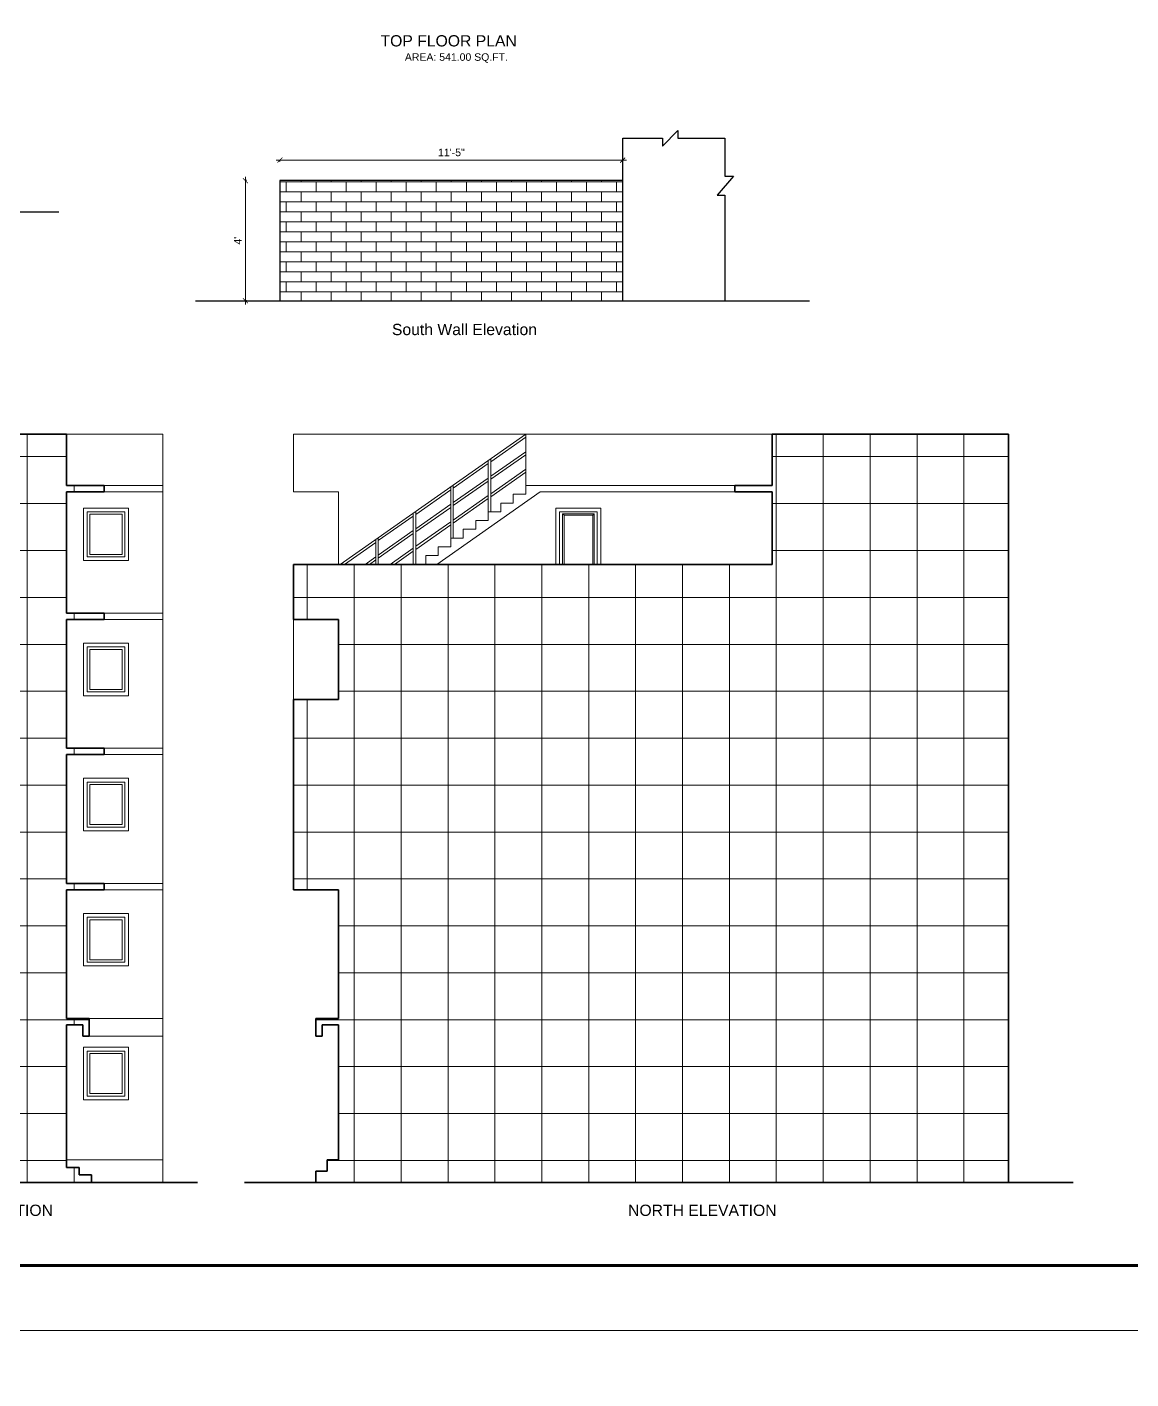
# Model space of a CAD drawing. Header units: inches. Extents: x -12071822 to 12321209, y -1222525 to 1319227.
# Drawn here: x 129801 to 130683, y 36110 to 37191 of the extents above; entities that cross this region are included whole.
import ezdxf

# ---------------------------------------------------------------- set-up
doc = ezdxf.new("R2010")
doc.units = ezdxf.units.IN
doc.header["$MEASUREMENT"] = 0
doc.header["$PDMODE"] = 35
for name, color, linetype, lineweight in [('BORDER', 7, 'Continuous', 60), ('elevation', 181, 'Continuous', 20), ('Hatch', 9, 'Continuous', 9), ('SITE BOUNDARY', 1, 'Continuous', 30), ('TEXT', 255, 'Continuous', 35), ('Walls', 11, 'Continuous', 35), ('Window', 3, 'Continuous', 0), ('Windows', 151, 'Continuous', 15)]:
    doc.layers.add(name, color=color, linetype=linetype, lineweight=lineweight)
doc.styles.get("Standard").update_dxf_attribs({"font": 'arial.ttf'})
doc.dimstyles.new('Copy(2) of Standard', dxfattribs={"dimtxt": 6, "dimasz": 4, "dimexe": 0, "dimexo": 6, "dimgap": 3, "dimtad": 1, "dimdec": 0, "dimlfac": 0.5, "dimzin": 0, "dimdsep": 46, "dimlunit": 4, "dimtxsty": 'Standard', "dimblk": 'ARCHTICK', "dimcen": 0.09, "dimdle": 3, "dimclrd": 256, "dimadec": 0, "dimazin": 0, "dimtfac": 1, "dimtdec": 0, "dimtofl": 0, "dimtmove": 0, "dimatfit": 3, "dimfxl": 1, "dimfxlon": 1, "dimtolj": 1, "dimtzin": 0, "dimlwd": -1, "dimarcsym": 0})

# ---------------------------------------------------------------- blocks, each defined once
blk = doc.blocks.new('_ArchTick')
at = {"color": 0, "linetype": 'ByBlock', "const_width": 0.15}
blk.add_lwpolyline([(-0.5, -0.5), (0.5, 0.5)], dxfattribs=at)
blk = doc.blocks.new('*D292')
at = {"layer": 'Defpoints', "color": 0, "transparency": 16777216}
for p in [(130002.8, 37084.2), (130002.8, 36971.8), (130276.9, 36971.8)]:
    blk.add_point(p, dxfattribs=at)
at = {"layer": 'Windows', "transparency": 16777216}
blk.add_line((130279.9, 37084.2), (129999.8, 37084.2), dxfattribs=at)
at = {"layer": 'Windows', "color": 0, "lineweight": -2, "transparency": 16777216}
for p, q in [((130002.8, 37083.2), (130002.8, 37084.2)), ((130276.9, 37083.2), (130276.9, 37084.2))]:
    blk.add_line(p, q, dxfattribs=at)
at = {"layer": 'Windows', "transparency": 16777216, "xscale": 4, "yscale": 4, "zscale": 4, "rotation": 180}
blk.add_blockref('_ArchTick', (130002.8, 37084.2), dxfattribs=at)
at = {"layer": 'Windows', "transparency": 16777216, "xscale": 4, "yscale": 4, "zscale": 4}
blk.add_blockref('_ArchTick', (130276.9, 37084.2), dxfattribs=at)
at = {"layer": 'Windows', "color": 0, "lineweight": -2, "transparency": 16777216, "insert": (130139.9, 37090.3), "char_height": 6, "attachment_point": 5}
blk.add_mtext('\\A1;11\'-5"', dxfattribs=at)
blk = doc.blocks.new('*D294')
at = {"layer": 'Defpoints', "color": 0, "transparency": 16777216}
for p in [(130276.9, 37067.8), (129975.2, 36971.8), (130276.9, 36971.8)]:
    blk.add_point(p, dxfattribs=at)
at = {"layer": 'Windows', "transparency": 16777216}
blk.add_line((129975.2, 37070.8), (129975.2, 36968.8), dxfattribs=at)
at = {"layer": 'Windows', "color": 0, "lineweight": -2, "transparency": 16777216}
for p, q in [((129976.2, 37067.8), (129975.2, 37067.8)), ((129976.2, 36971.8), (129975.2, 36971.8))]:
    blk.add_line(p, q, dxfattribs=at)
at = {"layer": 'Windows', "transparency": 16777216, "xscale": 4, "yscale": 4, "zscale": 4}
for p, rotation in [((129975.2, 37067.8), 90), ((129975.2, 36971.8), 270)]:
    blk.add_blockref('_ArchTick', p, dxfattribs=dict(at, rotation=rotation))
at = {"layer": 'Windows', "color": 0, "lineweight": -2, "transparency": 16777216, "insert": (129969.2, 37019.8), "char_height": 6, "attachment_point": 5, "rotation": 90}
blk.add_mtext("\\A1;4'", dxfattribs=at)

msp = doc.modelspace()

# ---------------------------------------------------------------- hatches: boundary and pattern name
at = {"layer": 'Hatch', "transparency": 33554687}
h = msp.add_hatch(dxfattribs=at)
h.set_pattern_fill('NET', color=256, scale=300)
h.set_pattern_definition([(0, (-4224.22, 247.183), (0, 37.5), []), (90, (-4224.22, 247.183), (-37.5, 2e-15), [])])
h.paths.add_polyline_path([(129832.21, 36609.14), (129862.21, 36609.14), (129862.21, 36614.14), (129832.21, 36614.14), (129832.21, 36717.14), (129862.21, 36717.14), (129862.21, 36722.14), (129832.21, 36722.14), (129832.21, 36819.14), (129862.21, 36819.14), (129862.21, 36824.14), (129832.21, 36824.14), (129832.21, 36865.14), (129656.71, 36865.14), (129656.71, 36267.14), (129852.21, 36267.14), (129852.21, 36273.14), (129842.21, 36273.14), (129842.21, 36279.14), (129832.21, 36279.14), (129832.21, 36393.14), (129845.21, 36393.14), (129845.21, 36384.14), (129850.21, 36384.14), (129850.21, 36398.14), (129832.21, 36398.14), (129832.21, 36501.14), (129862.21, 36501.14), (129862.21, 36506.14), (129832.21, 36506.14)])
h = msp.add_hatch(dxfattribs=at)
h.set_pattern_fill('NET', color=256, scale=300)
h.set_pattern_definition([(0, (-4412.81, 247.183), (0, 37.5), []), (90, (-4412.81, 247.183), (-37.5, 2e-15), [])])
h.paths.add_polyline_path([(130585.23, 36865.14), (130396.42, 36865.14), (130396.42, 36824.14), (130366.42, 36824.14), (130366.42, 36819.14), (130396.42, 36819.14), (130396.42, 36761.14), (130013.54, 36761.14), (130013.54, 36717.14), (130049.54, 36717.14), (130049.54, 36653.14), (130013.54, 36653.14), (130013.54, 36609.14), (130013.54, 36545.14), (130013.54, 36501.14), (130049.54, 36501.14), (130049.54, 36398.14), (130031.54, 36398.14), (130031.54, 36384.14), (130036.54, 36384.14), (130036.54, 36393.14), (130049.54, 36393.14), (130049.54, 36285.14), (130040.54, 36285.14), (130040.54, 36276.14), (130031.54, 36276.14), (130031.54, 36267.14), (130585.23, 36267.14)])
at = {"layer": 'Windows'}
h = msp.add_hatch(dxfattribs=at)
h.set_pattern_fill('AR-BRSTD', color=256, scale=3)
h.set_pattern_definition([(0, (21131.849, -185.836), (0, 8.001), []), (90, (21131.849, -185.836), (-12, 8.001), [8.001, -8.001])])
h.paths.add_polyline_path([(130002.84, 36971.83), (130276.95, 36971.83), (130276.95, 37067.8), (130002.84, 37067.8)])

# ---------------------------------------------------------------- linework, layer by layer
at = {"layer": 'BORDER'}
msp.add_lwpolyline([(131602.37, 38291.59), (131602.37, 36200.74), (128539.53, 36200.74), (128539.53, 38291.59)], close=True, dxfattribs=at)
at = {"layer": 'elevation'}
for p, q in [((129909.21, 36865.14), (129832.21, 36865.14)), ((129909.21, 36267.14), (129909.21, 36865.14)), ((130013.54, 36819.14), (130013.54, 36865.14)), ((130013.54, 36865.14), (130199.42, 36865.14)), ((130199.42, 36865.14), (130050.85, 36761.14)), ((130199.42, 36862.7), (130171.42, 36843.1)), ((130199.42, 36824.14), (130199.42, 36865.14)), ((130199.42, 36865.14), (130396.42, 36865.14)), ((130169.42, 36803.14), (130169.42, 36844.14)), ((130199.42, 36851.14), (130171.42, 36831.54)), ((130199.42, 36848.7), (130171.42, 36829.1)), ((130171.42, 36803.14), (130171.42, 36845.54)), ((130169.42, 36841.7), (130141.42, 36822.1)), ((130199.42, 36837.14), (130171.42, 36817.54)), ((130199.42, 36834.7), (130171.42, 36815.1)), ((129862.21, 36824.14), (129909.21, 36824.14)), ((130139.42, 36782.14), (130139.42, 36823.14)), ((130169.42, 36830.14), (130141.42, 36810.54)), ((130169.42, 36827.7), (130141.42, 36808.1)), ((130141.42, 36782.14), (130141.42, 36824.54)), ((130366.42, 36824.14), (130199.42, 36824.14)), ((130199.42, 36824.14), (130199.42, 36817.14)), ((129862.21, 36819.14), (129909.21, 36819.14)), ((130049.54, 36819.14), (130013.54, 36819.14)), ((130049.54, 36761.14), (130049.54, 36819.14)), ((130139.42, 36820.7), (130111.42, 36801.1)), ((130210.99, 36819.14), (130128.14, 36761.14)), ((130169.42, 36816.14), (130141.42, 36796.54)), ((130169.42, 36813.7), (130141.42, 36794.1)), ((130199.42, 36817.14), (130189.42, 36817.14)), ((130189.42, 36817.14), (130189.42, 36810.14)), ((130366.42, 36819.14), (130210.99, 36819.14)), ((130109.42, 36761.14), (130109.42, 36802.14)), ((130139.42, 36809.14), (130111.42, 36789.54)), ((130139.42, 36806.7), (130111.42, 36787.1)), ((130111.42, 36761.14), (130111.42, 36803.54)), ((130179.42, 36803.14), (130169.42, 36803.14)), ((130169.42, 36803.14), (130169.42, 36796.14)), ((130189.42, 36810.14), (130179.42, 36810.14)), ((130179.42, 36810.14), (130179.42, 36803.14)), ((130109.42, 36799.7), (130081.42, 36780.1)), ((130139.42, 36795.14), (130111.42, 36775.54)), ((130139.42, 36792.7), (130111.42, 36773.1)), ((130169.42, 36796.14), (130159.42, 36796.14)), ((130159.42, 36796.14), (130159.42, 36789.14)), ((130079.42, 36761.14), (130079.42, 36781.14)), ((130109.42, 36788.14), (130081.42, 36768.54)), ((130109.42, 36785.7), (130081.42, 36766.1)), ((130081.42, 36761.14), (130081.42, 36782.54)), ((130149.42, 36782.14), (130139.42, 36782.14)), ((130139.42, 36782.14), (130139.42, 36775.14)), ((130159.42, 36789.14), (130149.42, 36789.14)), ((130149.42, 36789.14), (130149.42, 36782.14)), ((130079.42, 36778.7), (130054.33, 36761.14)), ((130109.42, 36774.14), (130090.85, 36761.14)), ((130109.42, 36771.7), (130094.33, 36761.14)), ((130129.42, 36768.14), (130119.42, 36768.14)), ((130119.42, 36768.14), (130119.42, 36761.14)), ((130139.42, 36775.14), (130129.42, 36775.14)), ((130129.42, 36775.14), (130129.42, 36768.14)), ((130079.42, 36767.14), (130070.85, 36761.14)), ((130079.42, 36764.7), (130074.33, 36761.14)), ((129862.21, 36722.14), (129909.21, 36722.14)), ((129862.21, 36717.14), (129909.21, 36717.14)), ((130013.54, 36717.14), (130013.54, 36653.14)), ((129862.21, 36614.14), (129909.21, 36614.14)), ((129862.21, 36609.14), (129909.21, 36609.14)), ((129862.21, 36506.14), (129909.21, 36506.14)), ((129862.21, 36501.14), (129909.21, 36501.14)), ((129850.21, 36398.14), (129909.21, 36398.14)), ((129850.21, 36384.14), (129909.21, 36384.14)), ((129832.21, 36285.14), (129909.21, 36285.14))]:
    msp.add_line(p, q, dxfattribs=at)
at = {"layer": 'SITE BOUNDARY'}
msp.add_circle((130143.63, 37296.4), 2461.59, dxfattribs=at)
at = {"layer": 'Walls'}
for p, q in [((129832.21, 36865.14), (129656.71, 36865.14)), ((129832.21, 36824.14), (129832.21, 36865.14)), ((130396.42, 36865.14), (130585.23, 36865.14)), ((130396.42, 36865.14), (130396.42, 36824.14)), ((130585.23, 36267.14), (130585.23, 36865.14)), ((129832.21, 36824.14), (129862.21, 36824.14)), ((129862.21, 36819.14), (129862.21, 36824.14)), ((130396.42, 36824.14), (130366.42, 36824.14)), ((130366.42, 36819.14), (130366.42, 36824.14)), ((129832.21, 36819.14), (129862.21, 36819.14)), ((129832.21, 36722.14), (129832.21, 36819.14)), ((130396.42, 36819.14), (130366.42, 36819.14)), ((130396.42, 36819.14), (130396.42, 36761.14)), ((130396.42, 36761.14), (130013.54, 36761.14)), ((130013.54, 36717.14), (130013.54, 36761.14)), ((129832.21, 36722.14), (129862.21, 36722.14)), ((129832.21, 36717.14), (129862.21, 36717.14)), ((129832.21, 36614.14), (129832.21, 36717.14)), ((129862.21, 36717.14), (129862.21, 36722.14)), ((130049.54, 36717.14), (130013.54, 36717.14)), ((130049.54, 36653.14), (130049.54, 36717.14)), ((130049.54, 36653.14), (130013.54, 36653.14)), ((130013.54, 36501.14), (130013.54, 36653.14)), ((129832.21, 36614.14), (129862.21, 36614.14)), ((129832.21, 36609.14), (129862.21, 36609.14)), ((129832.21, 36506.14), (129832.21, 36609.14)), ((129862.21, 36609.14), (129862.21, 36614.14)), ((129832.21, 36506.14), (129862.21, 36506.14)), ((129832.21, 36501.14), (129862.21, 36501.14)), ((129832.21, 36398.14), (129832.21, 36501.14)), ((129862.21, 36501.14), (129862.21, 36506.14)), ((130049.54, 36501.14), (130013.54, 36501.14)), ((130049.54, 36398.14), (130049.54, 36501.14)), ((129832.21, 36398.14), (129850.21, 36398.14)), ((129832.21, 36279.14), (129832.21, 36393.14)), ((129832.21, 36393.14), (129845.21, 36393.14)), ((129845.21, 36384.14), (129845.21, 36393.14)), ((129850.21, 36384.14), (129850.21, 36398.14)), ((130049.54, 36398.14), (130031.54, 36398.14)), ((130031.54, 36398.14), (130031.54, 36384.14)), ((130049.54, 36393.14), (130036.54, 36393.14)), ((130036.54, 36393.14), (130036.54, 36384.14)), ((130049.54, 36285.14), (130049.54, 36393.14)), ((129845.21, 36384.14), (129850.21, 36384.14)), ((130036.54, 36384.14), (130031.54, 36384.14)), ((130049.54, 36285.14), (130040.54, 36285.14)), ((130040.54, 36285.14), (130040.54, 36276.14)), ((129832.21, 36279.14), (129842.21, 36279.14)), ((129842.21, 36279.14), (129842.21, 36273.14)), ((129842.21, 36273.14), (129852.21, 36273.14)), ((129852.21, 36273.14), (129852.21, 36267.14)), ((130031.54, 36276.14), (130031.54, 36267.14)), ((130031.54, 36276.14), (130040.54, 36276.14)), ((129605.64, 36267.14), (129936.81, 36267.14)), ((129974.59, 36267.14), (130636.93, 36267.14))]:
    msp.add_line(p, q, dxfattribs=at)
at = {"layer": 'Window'}
msp.add_lwpolyline([(131654.37, 38343.59), (131654.37, 36148.74), (128487.53, 36148.74), (128487.53, 38343.59)], close=True, dxfattribs=at)
at = {"layer": 'Windows', "lineweight": -2}
for p, q in [((130308.57, 37095.46), (130320.92, 37107.9)), ((130320.92, 37107.9), (130320.92, 37101.68)), ((130276.95, 37067.8), (130276.95, 37101.68)), ((130276.95, 37101.68), (130308.57, 37101.68)), ((130308.57, 37101.68), (130308.57, 37095.46)), ((130320.92, 37101.68), (130358.44, 37101.68)), ((130358.44, 37101.68), (130358.44, 37071.36)), ((130365.34, 37071.36), (130352.32, 37056.22)), ((130358.44, 37071.36), (130365.34, 37071.36)), ((130002.84, 37067.8), (130002.84, 36971.83)), ((130276.95, 37067.8), (130002.84, 37067.8)), ((130276.95, 36971.83), (130276.95, 37067.8)), ((130352.32, 37056.22), (130358.44, 37056.22)), ((130358.44, 37056.22), (130358.44, 36971.83)), ((129773.2, 37042.95), (129826.01, 37042.95)), ((129935.28, 36971.83), (130426.36, 36971.83))]:
    msp.add_line(p, q, dxfattribs=at)
at = {"layer": 'Windows'}
for p, q in [((129878.71, 36803.14), (129848.71, 36803.14)), ((129848.71, 36767.14), (129848.71, 36803.14)), ((129876.71, 36801.14), (129850.71, 36801.14)), ((129850.71, 36769.14), (129850.71, 36801.14)), ((129876.71, 36769.14), (129876.71, 36801.14)), ((129878.71, 36767.14), (129878.71, 36803.14)), ((130223.42, 36806.14), (130223.42, 36761.14)), ((130259.42, 36806.14), (130223.42, 36806.14)), ((130226.42, 36803.14), (130226.42, 36761.14)), ((130256.47, 36803.14), (130226.42, 36803.14)), ((130228.84, 36801.64), (130254.17, 36801.64)), ((130230.03, 36800.45), (130228.84, 36801.64)), ((130228.84, 36801.64), (130228.84, 36761.14)), ((130252.98, 36800.45), (130254.17, 36801.64)), ((130254.17, 36801.64), (130254.17, 36761.14)), ((130256.47, 36803.14), (130256.47, 36761.14)), ((130259.42, 36761.14), (130259.42, 36806.14)), ((130230.03, 36800.45), (130252.98, 36800.45)), ((130230.03, 36800.45), (130230.03, 36761.14)), ((130252.98, 36800.45), (130252.98, 36761.14)), ((129850.71, 36769.14), (129876.71, 36769.14)), ((129848.71, 36767.14), (129878.71, 36767.14)), ((129878.71, 36695.14), (129848.71, 36695.14)), ((129848.71, 36659.14), (129848.71, 36695.14)), ((129876.71, 36693.14), (129850.71, 36693.14)), ((129850.71, 36661.14), (129850.71, 36693.14)), ((129876.71, 36661.14), (129876.71, 36693.14)), ((129878.71, 36659.14), (129878.71, 36695.14)), ((129850.71, 36661.14), (129876.71, 36661.14)), ((129848.71, 36659.14), (129878.71, 36659.14)), ((129878.71, 36587.14), (129848.71, 36587.14)), ((129848.71, 36551.14), (129848.71, 36587.14)), ((129876.71, 36585.14), (129850.71, 36585.14)), ((129850.71, 36553.14), (129850.71, 36585.14)), ((129876.71, 36553.14), (129876.71, 36585.14)), ((129878.71, 36551.14), (129878.71, 36587.14)), ((129850.71, 36553.14), (129876.71, 36553.14)), ((129848.71, 36551.14), (129878.71, 36551.14)), ((129878.71, 36479.14), (129848.71, 36479.14)), ((129848.71, 36443.14), (129848.71, 36479.14)), ((129876.71, 36477.14), (129850.71, 36477.14)), ((129850.71, 36445.14), (129850.71, 36477.14)), ((129876.71, 36445.14), (129876.71, 36477.14)), ((129878.71, 36443.14), (129878.71, 36479.14)), ((129850.71, 36445.14), (129876.71, 36445.14)), ((129848.71, 36443.14), (129878.71, 36443.14)), ((129878.71, 36372.14), (129848.71, 36372.14)), ((129848.71, 36336.14), (129848.71, 36372.14)), ((129876.71, 36370.14), (129850.71, 36370.14)), ((129850.71, 36338.14), (129850.71, 36370.14)), ((129876.71, 36338.14), (129876.71, 36370.14)), ((129878.71, 36336.14), (129878.71, 36372.14)), ((129848.71, 36336.14), (129878.71, 36336.14)), ((129850.71, 36338.14), (129876.71, 36338.14))]:
    msp.add_line(p, q, dxfattribs=at)
for points in [[(129845.71, 36764.14), (129881.71, 36764.14), (129881.71, 36806.14), (129845.71, 36806.14)], [(129845.71, 36656.14), (129881.71, 36656.14), (129881.71, 36698.14), (129845.71, 36698.14)], [(129845.71, 36548.14), (129881.71, 36548.14), (129881.71, 36590.14), (129845.71, 36590.14)], [(129845.71, 36440.14), (129881.71, 36440.14), (129881.71, 36482.14), (129845.71, 36482.14)], [(129845.71, 36333.14), (129881.71, 36333.14), (129881.71, 36375.14), (129845.71, 36375.14)]]:
    msp.add_lwpolyline(points, close=True, dxfattribs=at)

# ---------------------------------------------------------------- texts
at = {"layer": 'TEXT'}
for s, width, gutter_width, heights, insert, char_height, attachment_point in [('\\pi68.69375;TOP FLOOR PLAN', 245.0498, 2.25, [37.88], (130014.55, 37174.91), 9, 7), ('\\pi81.66067;AREA: 541.00 SQ.FT.', 245.0498, 2.25, [37.88], (130021.05, 37161.93), 6, 7), ('\\pi32.41344;South Wall Elevation', 179.408, 4.86, [0], (130059.96, 36953.34), 9, 1)]:
    msp.add_mtext_dynamic_manual_height_columns(s, width=width, gutter_width=gutter_width, heights=heights, dxfattribs=dict(at, insert=insert, char_height=char_height, attachment_point=attachment_point))
at = {"layer": 'Windows', "char_height": 9, "attachment_point": 1}
for s, insert in [('WEST ELEVATION', (129710.97, 36249.4)), ('\\pi64.1385;NORTH ELEVATION', (130217.03, 36249.4))]:
    msp.add_mtext_dynamic_manual_height_columns(s, width=245.0498, gutter_width=2.25, heights=[37.88], dxfattribs=dict(at, insert=insert))

# ---------------------------------------------------------------- dimensions: what is measured, and where the dimension line sits
at = {"layer": 'Windows', "lineweight": -2}
dim = msp.add_linear_dim(base=(130002.84, 37084.2), p1=(130276.95, 36971.83), p2=(130002.84, 36971.83), dimstyle='Copy(2) of Standard', dxfattribs=at)
dim.commit()
dim.dimension.update_dxf_attribs({"geometry": '*D292', "text_midpoint": (130139.89, 37090.26)})
dim = msp.add_linear_dim(base=(129975.2, 36971.83), p1=(130276.95, 37067.8), p2=(130276.95, 36971.83), angle=90, dimstyle='Copy(2) of Standard', dxfattribs=at)
dim.commit()
dim.dimension.update_dxf_attribs({"geometry": '*D294', "text_midpoint": (129969.2, 37019.81)})

doc.saveas('drawing.dxf')
